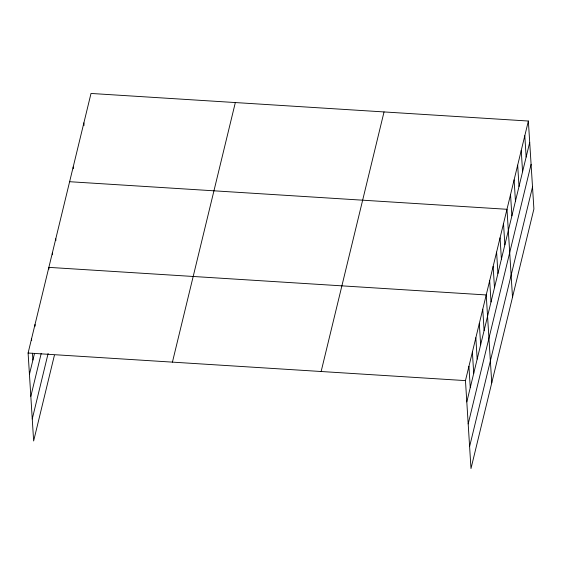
<?xml version="1.0" encoding="UTF-8"?>
<svg xmlns="http://www.w3.org/2000/svg" width="562" height="562" viewBox="0 0 562 562"><rect width="100%" height="100%" fill="white"/><g stroke="black" fill="none" stroke-linecap="round" stroke-linejoin="round"><path stroke-width="0.84" d="M54.395 355.303L33.636 440.966L28.1 353.027L91.009 93.454L528.364 121.034L533.9 208.973L470.991 468.546L465.462 380.614L528.364 121.034M29.442 374.327L34.528 353.329M30.826 396.315L41.202 353.491M32.252 418.978L48.121 353.47M172.429 362.132L235.338 102.558M321.134 371.51L384.036 111.936M466.804 401.907L529.706 142.334M468.188 423.903L531.09 164.322M469.607 446.558L532.516 186.977M69.618 181.709L506.98 209.289L512.509 297.228M28.1 353.027L465.462 380.614M524.803 135.744L526.144 157.044M521.241 150.454L522.576 171.747M517.672 165.165L519.014 186.458M514.111 179.875L515.452 201.168M510.542 194.578L511.884 215.878M503.517 223.571L504.859 244.863M500.061 237.845L501.402 259.138M496.597 252.12L497.939 273.42M493.141 266.395L494.483 287.695M489.678 280.677L491.019 301.97M491.75 382.884L486.221 294.952L48.859 267.372L48.964 269.072M482.758 309.226L484.1 330.526M479.302 323.508L480.643 344.801M475.838 337.783L477.18 359.076M472.382 352.058L473.724 373.358M468.919 366.333L470.261 387.632M83.879 122.874L84.04 125.424M73.179 166.998L73.292 168.705M55.779 238.815L55.884 240.522M52.322 253.097L52.428 254.797M35.02 324.478L35.125 326.178M31.563 338.753L31.669 340.46M32.47 353.238L32.898 360.052"/></g></svg>
